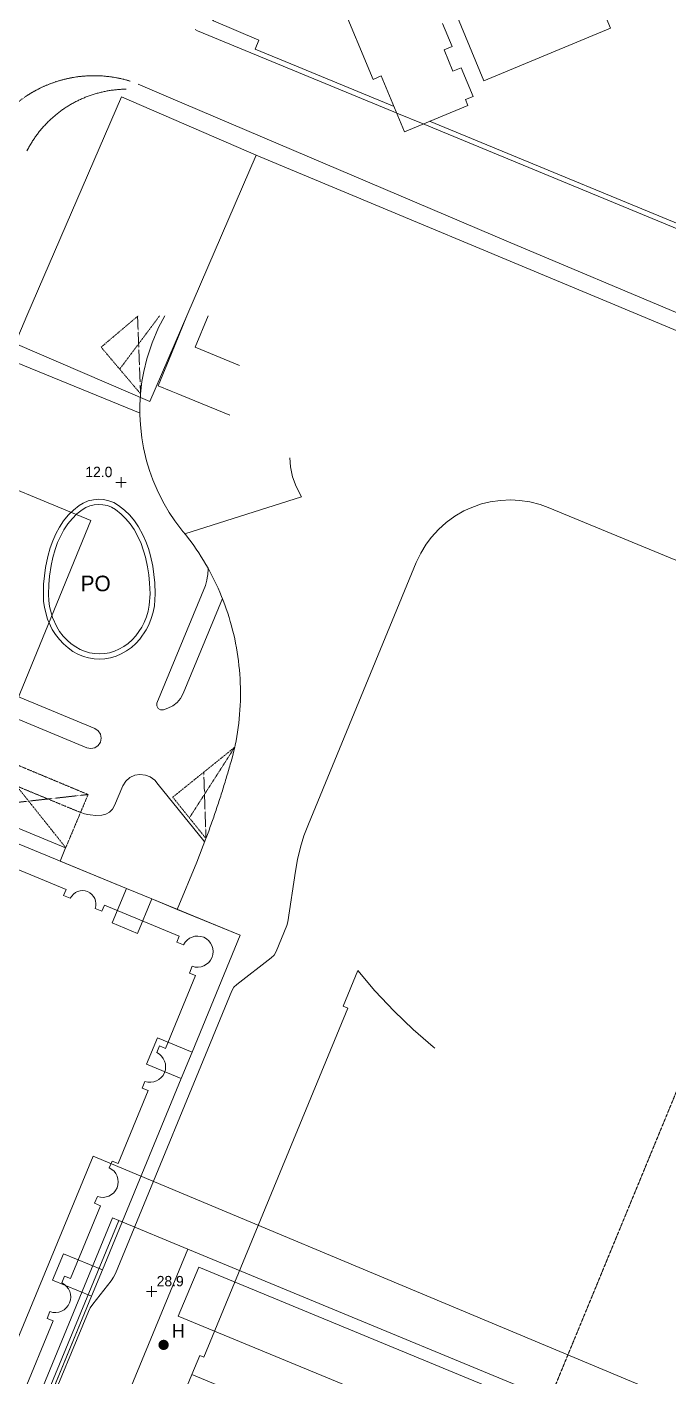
# Model space of a CAD drawing. Header units: millimetres. Extents: x 833924389 to 835767163, y 817400000 to 818811854.
# Drawn here: x 834643617 to 834705418, y 818497749 to 818627840 of the extents above; entities that cross this region are included whole.
import ezdxf
from ezdxf.enums import TextEntityAlignment as Align

# ---------------------------------------------------------------- set-up
doc = ezdxf.new("R2010")
doc.units = ezdxf.units.MM
doc.header["$LTSCALE"] = 10
doc.header["$MEASUREMENT"] = 0
for name, pattern in [('11NW24C$0$DGN Style 5', [6.553141, 2.808489, -3.744652]), ('DGN Style 2', [15.39188, 9.235128, -6.156752]), ('HIDDEN', [0.375, 0.25, -0.125])]:
    doc.linetypes.add(name, pattern=pattern)
doc.layers.add('01_Base_Plan', color=5, linetype='Continuous', lineweight=5)
doc.layers.add('12_AEL_Outline', color=253, linetype='HIDDEN', lineweight=5)
doc.styles.add('11nw24c$0$Style-ENGINEERING', font='ENGINEERING.shx')
doc.styles.add('11nw24c$0$Style-WORKING', font='WORKING.shx')

# ---------------------------------------------------------------- blocks, each defined once
blk = doc.blocks.new('11nw24c$0$SPOTHT')
at = {"layer": '01_Base_Plan', "linetype": 'Continuous'}
for p, q in [((-0.5, 0), (0.5, 0)), ((0, -0.5), (0, 0.5))]:
    blk.add_line(p, q, dxfattribs=at)
blk = doc.blocks.new('11nw24c$0$UTIFH')
at = {"layer": '01_Base_Plan', "linetype": 'Continuous', "lineweight": 13}
h = blk.add_hatch(color=256, dxfattribs=at)
edge = h.paths.add_edge_path()
edge.add_arc((0, 0), 0.5, 0, 360)

msp = doc.modelspace()

# ---------------------------------------------------------------- linework, layer by layer
at = {"layer": '01_Base_Plan', "linetype": 'Continuous'}
for p, q in [((834641799, 818595840), (834654515, 818590627)), ((834646806, 818547452), (834653198, 818544825)), ((834653198, 818544825), (834655649, 818543817)), ((834659539, 818529054), (834658491, 818526512)), ((834658491, 818526512), (834650886, 818508068)), ((834650886, 818508068), (834649837, 818505526)), ((834649837, 818505526), (834642312, 818487277))]:
    msp.add_line(p, q, dxfattribs=at)
at = {"layer": '01_Base_Plan', "linetype": '11NW24C$0$DGN Style 5'}
for p, q in [((834640173, 818557773), (834649509, 818553877)), ((834657671, 818553623), (834663647, 818558436)), ((834649509, 818553877), (834647354, 818548757)), ((834660873, 818549640), (834657671, 818553623))]:
    msp.add_line(p, q, dxfattribs=at)
at = {"layer": '01_Base_Plan', "linetype": 'Continuous', "flags": 128}
for points in [[(834679002, 818620181), (834669590, 818624060), (834665630, 818625690), (834665960, 818626580), (834661590, 818628420), (834660702, 818629266), (834660190, 818630380), (834660159, 818631354), (834660430, 818632290), (834662870, 818638230), (834662590, 818638360), (834662268, 818638639), (834662160, 818639050), (834662290, 818639570), (834662980, 818640920)], [(834697916, 818632448), (834699883, 818627720), (834687669, 818622650), (834685120, 818628777)], [(834683689, 818628181), (834684611, 818625966), (834683826, 818625639), (834684680, 818623585), (834685465, 818623911), (834686617, 818621141), (834685902, 818620844), (834686133, 818620288), (834680015, 818617747), (834677778, 818623123), (834676983, 818622793), (834673743, 818630597)], [(834643611, 818615906), (834643713, 818616078), (834643756, 818616170), (834643804, 818616258), (834643853, 818616345), (834643903, 818616432), (834643953, 818616518), (834644004, 818616604), (834644056, 818616690), (834644109, 818616775), (834644162, 818616859), (834644217, 818616943), (834644272, 818617027), (834644328, 818617110), (834644384, 818617192), (834644442, 818617274), (834644500, 818617355), (834644559, 818617436), (834644618, 818617516), (834644679, 818617596), (834644740, 818617675), (834644802, 818617754), (834644864, 818617832), (834644927, 818617909), (834644991, 818617986), (834645056, 818618062), (834645121, 818618138), (834645187, 818618213), (834645254, 818618288), (834645322, 818618361), (834645390, 818618435), (834645459, 818618507), (834645528, 818618579), (834645598, 818618650), (834645669, 818618721), (834645740, 818618791), (834645812, 818618860), (834645885, 818618929), (834645959, 818618997), (834646033, 818619064), (834646107, 818619131), (834646182, 818619197), (834646258, 818619262), (834646335, 818619327), (834646412, 818619390), (834646489, 818619453), (834646567, 818619516), (834646646, 818619577), (834646725, 818619638), (834646805, 818619699), (834646886, 818619758), (834646967, 818619817), (834647048, 818619875), (834647130, 818619932), (834647213, 818619988), (834647296, 818620044), (834647379, 818620099), (834647463, 818620153), (834647548, 818620206), (834647633, 818620259), (834647719, 818620311), (834647805, 818620362), (834647891, 818620412), (834647978, 818620461), (834648066, 818620510), (834648153, 818620557), (834648242, 818620604), (834648330, 818620650), (834648420, 818620696), (834648509, 818620740), (834648599, 818620784), (834648689, 818620827), (834648780, 818620869), (834648871, 818620910), (834648963, 818620950), (834649055, 818620990), (834649147, 818621028), (834649240, 818621066), (834649333, 818621103), (834649426, 818621139), (834649519, 818621174), (834649613, 818621208), (834649708, 818621242), (834649802, 818621274), (834649897, 818621306), (834649992, 818621337), (834650088, 818621367), (834650183, 818621396), (834650279, 818621424), (834650375, 818621451), (834650472, 818621478), (834650569, 818621503), (834650665, 818621528), (834650763, 818621552), (834650860, 818621574), (834650958, 818621596), (834651055, 818621617), (834651153, 818621637), (834651251, 818621657), (834651350, 818621675), (834651350, 818621675), (834651448, 818621692), (834651547, 818621709), (834651646, 818621724), (834651745, 818621739), (834651844, 818621753), (834651943, 818621765), (834652042, 818621777), (834652141, 818621788), (834652241, 818621798), (834652341, 818621807), (834652440, 818621816), (834652540, 818621823), (834652640, 818621829), (834652740, 818621835), (834652840, 818621839), (834652939, 818621843), (834653039, 818621846), (834653139, 818621847), (834653180, 818621848)], [(834665727, 818615495), (834652726, 818621106), (834643617, 818600000)], [(834723727, 818601197), (834723716, 818601202), (834681818, 818618496)], [(834728233, 818602526), (834727841, 818603467), (834726500, 818602909), (834723878, 818601655), (834712460, 818606370), (834682439, 818618754)], [(834659040, 818600000), (834665727, 818615495)], [(834702835, 818600000), (834665727, 818615495)], [(834643617, 818600000), (834642475, 818597354), (834655476, 818591743), (834659040, 818600000)], [(834658109, 818542803), (834658110, 818542806), (834659994, 818547374), (834660873, 818549640), (834660893, 818549695), (834660955, 818549862), (834661017, 818550029), (834661078, 818550195), (834661139, 818550363), (834661200, 818550530), (834661260, 818550697), (834661320, 818550864), (834661379, 818551032), (834661439, 818551199), (834661498, 818551367), (834661556, 818551535), (834661615, 818551703), (834661673, 818551871), (834661731, 818552039), (834661788, 818552208), (834661845, 818552376), (834661902, 818552545), (834661958, 818552713), (834662014, 818552882), (834662070, 818553051), (834662125, 818553220), (834662180, 818553389), (834662235, 818553558), (834662290, 818553727), (834662344, 818553897), (834662398, 818554066), (834662451, 818554236), (834662504, 818554405), (834662557, 818554575), (834662610, 818554745), (834662662, 818554915), (834662714, 818555085), (834662765, 818555255), (834662816, 818555426), (834662867, 818555596), (834662918, 818555766), (834662968, 818555937), (834663018, 818556108), (834663067, 818556278), (834663117, 818556449), (834663165, 818556620), (834663214, 818556791), (834663262, 818556962), (834663394, 818557372), (834663500, 818557789), (834663598, 818558207), (834663647, 818558436), (834663689, 818558628), (834663772, 818559049), (834663848, 818559473), (834663917, 818559897), (834663978, 818560323), (834664032, 818560749), (834664079, 818561177), (834664118, 818561605), (834664150, 818562034), (834664174, 818562463), (834664191, 818562892), (834664200, 818563322), (834664202, 818563752), (834664196, 818564182), (834664183, 818564612), (834664162, 818565041), (834664134, 818565471), (834664099, 818565899), (834664056, 818566327), (834664005, 818566754), (834663947, 818567180), (834663882, 818567605), (834663809, 818568029), (834663729, 818568451), (834663642, 818568872), (834663547, 818569292), (834663446, 818569709), (834663336, 818570125), (834663220, 818570539), (834663096, 818570951), (834662966, 818571360), (834662828, 818571768), (834662683, 818572173), (834662531, 818572575), (834662372, 818572974), (834662206, 818573371), (834662034, 818573765), (834661854, 818574155), (834661668, 818574543), (834661475, 818574927), (834661275, 818575308), (834661069, 818575685), (834660856, 818576059), (834660637, 818576429), (834660411, 818576795), (834660179, 818577157), (834659941, 818577515), (834659697, 818577869), (834659446, 818578218), (834659190, 818578563), (834658927, 818578904), (834658643, 818579227), (834657867, 818580251), (834657333, 818581054), (834656842, 818581883), (834656255, 818583026), (834655748, 818584207), (834655423, 818585114), (834655146, 818586037), (834654851, 818587288), (834654687, 818588238), (834654547, 818589515), (834654500, 818590478), (834654503, 818591442), (834654556, 818592404), (834654566, 818592493), (834654705, 818593681), (834654874, 818594629), (834655177, 818595878), (834655676, 818597405), (834656305, 818598883), (834656900, 818600000)], [(834663177, 818590440), (834658543, 818592346), (834658159, 818592503), (834657527, 818592763), (834656279, 818593277), (834657545, 818596363), (834659037, 818600000)], [(834661093, 818600000), (834659844, 818596972), (834664097, 818595219)], [(834724557, 818590929), (834702835, 818600000)], [(834606798, 818511516), (834607257, 818512629), (834618610, 818507969), (834621157, 818514175), (834622439, 818513648), (834649788, 818580287), (834637168, 818585476), (834641799, 818595840)], [(834658835, 818579008), (834670076, 818582574), (834669564, 818583547), (834669227, 818584487), (834669017, 818585464), (834668949, 818586338)], [(834655985, 818573211), (834655941, 818574290), (834655859, 818575096), (834655735, 818575897), (834655523, 818576879), (834655324, 818577574), (834655076, 818578252), (834654782, 818578912), (834654370, 818579674), (834653979, 818580258), (834653529, 818580797), (834653025, 818581286), (834652436, 818581746), (834651990, 818582007), (834651509, 818582194), (834651004, 818582304), (834650540, 818582335), (834650025, 818582291), (834649523, 818582168), (834649047, 818581968), (834648650, 818581726), (834648100, 818581290), (834647598, 818580799), (834647151, 818580257), (834646739, 818579634), (834646398, 818578997), (834646101, 818578338), (834645852, 818577660), (834645616, 818576826), (834645402, 818575767), (834645290, 818574965), (834645221, 818574158), (834645194, 818573153), (834645225, 818572521), (834645311, 818571894), (834645607, 818570778), (834646060, 818569780), (834646351, 818569314), (834646738, 818568807), (834647135, 818568385), (834647574, 818568006), (834648050, 818567676), (834648535, 818567408), (834649065, 818567188), (834649538, 818567053), (834650105, 818566958), (834650623, 818566932), (834651114, 818566960), (834651680, 818567058), (834652229, 818567224), (834652705, 818567431), (834653209, 818567717), (834653680, 818568055), (834654113, 818568440), (834654487, 818568849), (834655111, 818569751), (834655361, 818570239), (834655597, 818570832), (834655775, 818571439), (834655899, 818572060), (834655985, 818573211)], [(834645353, 818493899), (834649541, 818504053), (834649723, 818504422), (834649955, 818504762), (834651730, 818507022), (834651962, 818507363), (834652145, 818507732), (834663374, 818534962), (834663571, 818535304), (834663846, 818535579), (834667171, 818538138), (834667440, 818538406), (834667643, 818538755), (834668676, 818541261), (834668773, 818541612), (834669498, 818546491), (834669700, 818547615), (834669986, 818548795), (834670322, 818549886), (834670749, 818551022), (834681147, 818576234), (834681580, 818577146), (834682104, 818578009), (834682607, 818578683), (834683285, 818579430), (834684037, 818580104), (834684854, 818580697), (834685728, 818581201), (834686493, 818581551), (834687447, 818581882), (834688264, 818582081), (834689263, 818582226), (834690272, 818582267), (834691112, 818582221), (834692110, 818582070), (834693087, 818581818), (834693878, 818581531), (834718881, 818571220)], [(834655485, 818573208), (834655443, 818574253), (834655363, 818575033), (834655243, 818575807), (834655038, 818576758), (834654613, 818578065), (834654333, 818578693), (834653940, 818579418), (834653578, 818579958), (834653162, 818580457), (834652696, 818580910), (834652151, 818581336), (834651772, 818581557), (834651364, 818581716), (834650936, 818581809), (834650543, 818581835), (834650106, 818581798), (834649680, 818581693), (834649276, 818581524), (834648940, 818581318), (834648431, 818580915), (834647966, 818580460), (834647552, 818579959), (834647171, 818579382), (834646564, 818578149), (834646327, 818577504), (834646102, 818576710), (834645940, 818575943), (834645787, 818574909), (834645720, 818574128), (834645694, 818573156), (834645722, 818572567), (834645802, 818571983), (834646078, 818570945), (834646496, 818570026), (834646763, 818569597), (834647119, 818569130), (834647480, 818568746), (834647880, 818568402), (834648313, 818568101), (834648754, 818567858), (834649159, 818567686), (834649651, 818567540), (834650157, 818567455), (834650620, 818567432), (834651132, 818567466), (834651564, 818567545), (834652056, 818567693), (834652481, 818567878), (834652939, 818568138), (834653367, 818568445), (834653762, 818568796), (834654102, 818569167), (834654676, 818569998), (834654906, 818570448), (834655124, 818570993), (834655289, 818571559), (834655405, 818572137), (834655485, 818573208)], [(834661099, 818575636), (834661046, 818575088), (834660991, 818574748), (834660946, 818574533), (834660814, 818574014), (834656142, 818562684), (834656125, 818562433), (834656255, 818562180), (834656501, 818562038), (834656780, 818562052), (834657191, 818562195), (834657665, 818562416), (834658081, 818562732), (834658424, 818563127), (834658684, 818563604), (834662454, 818572768)], [(834649394, 818558389), (834640501, 818562072), (834640170, 818562295), (834639959, 818562613), (834639883, 818563004), (834639958, 818563378), (834640181, 818563709), (834640498, 818563920), (834640890, 818563997), (834641264, 818563921), (834650157, 818560238), (834650488, 818560015), (834650699, 818559697), (834650776, 818559306), (834650700, 818558932), (834650478, 818558601), (834650160, 818558390), (834649768, 818558313), (834649394, 818558389)], [(834625780, 818557647), (834637999, 818552608), (834638004, 818552606), (834647343, 818548755), (834646806, 818547452)], [(834642413, 818487522), (834649837, 818505526), (834646088, 818507072), (834647137, 818509614), (834650886, 818508068), (834658491, 818526512), (834655140, 818527894), (834656188, 818530436), (834659539, 818529054), (834664181, 818540310), (834655649, 818543817), (834654278, 818540494), (834651828, 818541504), (834653198, 818544825), (834638023, 818551096), (834635865, 818546010), (834633790, 818546865), (834635896, 818551973), (834625242, 818556344)], [(834648800, 818552159), (834649172, 818552028), (834649473, 818551965), (834649710, 818551915), (834650257, 818551868), (834650841, 818551891), (834651222, 818551983), (834651587, 818552186), (834651866, 818552460), (834652070, 818552811), (834652853, 818554709), (834653140, 818555154), (834653540, 818555504), (834654021, 818555729), (834654512, 818555813), (834655041, 818555759), (834655505, 818555578), (834655930, 818555259), (834656251, 818554836), (834660677, 818549410), (834660745, 818549316)], [(834655649, 818543817), (834658110, 818542806), (834664181, 818540310), (834659539, 818529054)], [(834659506, 818497974), (834660268, 818499822), (834660675, 818499654), (834674548, 818533293), (834674094, 818533480), (834675518, 818536933), (834677149, 818534977), (834679004, 818532991), (834680845, 818531232), (834682781, 818529576), (834682945, 818529447)], [(834606798, 818511516), (834641066, 818497421), (834650001, 818519021), (834772518, 818467748), (834777041, 818478780), (834799034, 818469697)], [(834630876, 818484449), (834638694, 818481195), (834651877, 818513073), (834652476, 818512825)], [(834652476, 818512825), (834613460, 818418499)], [(834652476, 818512825), (834659134, 818510073)], [(834620155, 818415738), (834659134, 818510073)], [(834659134, 818510073), (834704030, 818491517)], [(834704030, 818491517), (834703574, 818490416), (834660185, 818508338), (834658202, 818503602), (834701616, 818485684), (834688340, 818453600), (834687383, 818453995)], [(834667258, 818494778), (834659506, 818497974), (834656379, 818490394), (834664131, 818487197), (834667258, 818494778)]]:
    msp.add_lwpolyline(points, dxfattribs=at)
at = {"layer": '01_Base_Plan', "flags": 128}
for points in [[(834679273, 818619529), (834678990, 818619650), (834660048, 818627461), (834659838, 818627588)], [(834643453, 818621118), (834643625, 818621232), (834643799, 818621343), (834643975, 818621451), (834644153, 818621556), (834644332, 818621658), (834644514, 818621757), (834644697, 818621853), (834644881, 818621945), (834645068, 818622034), (834645255, 818622120), (834645445, 818622202), (834645635, 818622281), (834645827, 818622357), (834646020, 818622430), (834646215, 818622499), (834646411, 818622565), (834646607, 818622627), (834646805, 818622686), (834647004, 818622741), (834647204, 818622793), (834647405, 818622842), (834647606, 818622886), (834647808, 818622928), (834647808, 818622928), (834648011, 818622966), (834648215, 818623000), (834648419, 818623031), (834648624, 818623058), (834648829, 818623082), (834649034, 818623102), (834649240, 818623118), (834649446, 818623131), (834649652, 818623140), (834649859, 818623146), (834650065, 818623148), (834650271, 818623146), (834650478, 818623141), (834650684, 818623132), (834650890, 818623120), (834651096, 818623104), (834651301, 818623084), (834651507, 818623061), (834651711, 818623034), (834651915, 818623004), (834652119, 818622970), (834652322, 818622933), (834652524, 818622892), (834652726, 818622848), (834652927, 818622800), (834653127, 818622748), (834653326, 818622693), (834653524, 818622635), (834653569, 818622620)], [(834657255, 818621087), (834654336, 818622328)], [(834706978, 818600000), (834690030, 818607150), (834657255, 818621087)], [(834679273, 818619529), (834681818, 818618496)]]:
    msp.add_lwpolyline(points, dxfattribs=at)
at = {"layer": '01_Base_Plan', "linetype": 'DGN Style 2', "flags": 128}
msp.add_lwpolyline([(834637057, 818600968), (834636988, 818601111), (834636901, 818601301), (834636816, 818601494), (834636736, 818601688), (834636658, 818601883), (834636584, 818602079), (834636513, 818602277), (834636446, 818602476), (834636382, 818602676), (834636322, 818602877), (834636265, 818603080), (834636212, 818603283), (834636163, 818603487), (834636116, 818603692), (834636074, 818603898), (834636035, 818604104), (834636000, 818604311), (834635968, 818604519), (834635940, 818604727), (834635916, 818604936), (834635895, 818605145), (834635878, 818605354), (834635865, 818605564), (834635855, 818605773), (834635849, 818605983), (834635846, 818606193), (834635848, 818606403), (834635852, 818606613), (834635861, 818606823), (834635873, 818607033), (834635889, 818607242), (834635909, 818607451), (834635932, 818607660), (834635959, 818607869), (834635989, 818608076), (834636023, 818608284), (834636061, 818608490), (834636102, 818608696), (834636147, 818608901), (834636195, 818609106), (834636247, 818609309), (834636303, 818609512), (834636362, 818609713), (834636425, 818609914), (834636503, 818610150), (834639353, 818616307), (834639442, 818616493), (834639534, 818616678), (834639629, 818616861), (834639727, 818617043), (834639829, 818617222), (834639933, 818617400), (834640041, 818617576), (834640151, 818617751), (834640265, 818617923), (834640382, 818618093), (834640502, 818618261), (834640624, 818618428), (834640750, 818618591), (834640878, 818618753), (834641009, 818618913), (834641143, 818619070), (834641280, 818619224), (834641419, 818619377), (834641561, 818619527), (834641705, 818619674), (834641852, 818619819), (834642002, 818619961), (834642154, 818620101), (834642309, 818620238), (834642465, 818620372), (834642625, 818620504), (834642786, 818620632), (834642950, 818620758), (834643115, 818620881), (834643283, 818621001), (834643453, 818621118), (834643625, 818621232), (834643799, 818621343), (834643975, 818621451), (834644153, 818621556), (834644332, 818621658), (834644514, 818621757), (834644697, 818621853), (834644881, 818621945), (834645068, 818622034), (834645255, 818622120), (834645445, 818622202), (834645635, 818622281), (834645827, 818622357), (834646020, 818622430), (834646215, 818622499), (834646411, 818622565), (834646607, 818622627), (834646805, 818622686), (834647004, 818622741), (834647204, 818622793), (834647405, 818622842), (834647606, 818622886), (834647808, 818622928), (834647808, 818622928), (834648011, 818622966), (834648215, 818623000), (834648419, 818623031), (834648624, 818623058), (834648829, 818623082), (834649034, 818623102), (834649240, 818623118), (834649446, 818623131), (834649652, 818623140), (834649859, 818623146), (834650065, 818623148), (834650271, 818623146), (834650478, 818623141), (834650684, 818623132), (834650890, 818623120), (834651096, 818623104), (834651301, 818623084), (834651507, 818623061), (834651711, 818623034), (834651915, 818623004), (834652119, 818622970), (834652322, 818622933), (834652524, 818622892), (834652726, 818622848), (834652927, 818622800), (834653127, 818622748), (834653326, 818622693), (834653524, 818622635), (834653569, 818622620)], dxfattribs=at)
at = {"layer": '01_Base_Plan', "linetype": '11NW24C$0$DGN Style 5', "flags": 128}
for points in [[(834654566, 818592493), (834650763, 818596985), (834654325, 818600000)], [(834656398, 818600000), (834654379, 818597308), (834652583, 818594913)], [(834654279, 818599885), (834654379, 818597308), (834654566, 818592493)], [(834640173, 818557773), (834643780, 818553244), (834647354, 818548757)], [(834659274, 818551633), (834660731, 818553900), (834663647, 818558436)], [(834639450, 818556006), (834648502, 818552263), (834648800, 818552159)], [(834660873, 818549640), (834660731, 818553900), (834660660, 818556026)], [(834649509, 818553877), (834643780, 818553244), (834638004, 818552606), (834637998, 818552605)]]:
    msp.add_lwpolyline(points, dxfattribs=at)
at = {"layer": '01_Base_Plan', "linetype": 'Continuous', "flags": 128}
msp.add_lwpolyline([(834643151, 818495903), (834646144, 818503160), (834645566, 818503398), (834645834, 818504047, 0.9511897), (834646976, 818506817), (834647243, 818507466), (834647821, 818507228), (834650719, 818514254), (834650141, 818514492), (834650409, 818515141, 0.9511897), (834651551, 818517911), (834651818, 818518560), (834652396, 818518321), (834655294, 818525347), (834654716, 818525586), (834654983, 818526235, 0.951194), (834656126, 818529004), (834656393, 818529653), (834656971, 818529415), (834659869, 818536441), (834659291, 818536679), (834659558, 818537328, 2.2531247), (834658704, 818539382), (834658055, 818539650), (834658293, 818540228), (834651082, 818543201), (834650844, 818542624), (834650195, 818542891, 0.9438798), (834647795, 818543881), (834647146, 818544149), (834647385, 818544726), (834639989, 818547776)], format="xyb", dxfattribs=at)
at = {"layer": '12_AEL_Outline', "ltscale": 10}
msp.add_line((834577053, 818211980), (834735577, 818596426), dxfattribs=at)

# ---------------------------------------------------------------- block references
at = {"layer": '01_Base_Plan', "linetype": 'Continuous', "xscale": 1000, "yscale": 1000, "zscale": 1000}
for p in [(834652686, 818583962, 12000), (834655625, 818505987, 28900)]:
    msp.add_blockref('11nw24c$0$SPOTHT', p, dxfattribs=at)
at = {"layer": '01_Base_Plan', "color": 0, "linetype": 'Continuous', "xscale": 1000, "yscale": 1000, "zscale": 1000}
msp.add_blockref('11nw24c$0$UTIFH', (834656790, 818500844), dxfattribs=at)

# ---------------------------------------------------------------- texts
at = {"layer": '01_Base_Plan', "linetype": 'Continuous', "style": '11nw24c$0$Style-ENGINEERING'}
msp.add_text('12.0', height=1000, dxfattribs=at).set_placement((834651849, 818584462, 12000), align=Align.RIGHT)
at = {"layer": '01_Base_Plan', "linetype": 'Continuous'}
for s, height, style, p in [('PO', 1500, '11nw24c$0$Style-WORKING', (834648787, 818573468)), ('28.9', 1000, '11nw24c$0$Style-ENGINEERING', (834656125, 818506487, 28900)), ('H', 1300, '11nw24c$0$Style-WORKING', (834657590, 818501544))]:
    msp.add_text(s, height=height, dxfattribs=dict(at, style=style)).set_placement(p)

doc.saveas('drawing.dxf')
